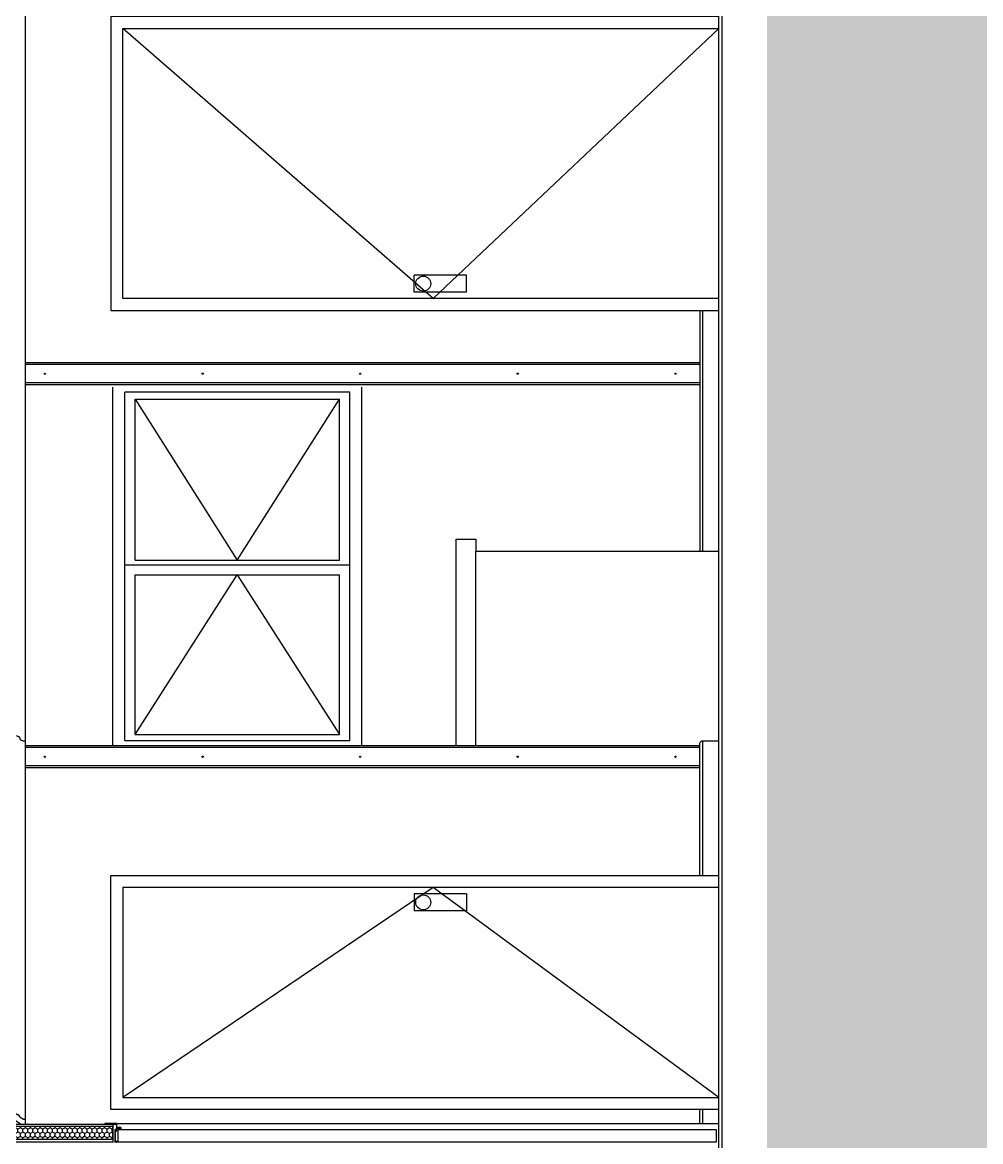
# Model space of a CAD drawing. Header units: inches. Extents: x 203 to 1065, y -1127 to 921.
# Drawn here: x 358.55 to 361.744, y 857.895 to 861.626 of the extents above; entities that cross this region are included whole.
import ezdxf

# ---------------------------------------------------------------- set-up
doc = ezdxf.new("R2010")
doc.units = ezdxf.units.IN
doc.header["$MEASUREMENT"] = 0
doc.linetypes.add('CONTINUA', pattern=[0])
for name, color, linetype in [('1-PLATEA', 3, 'Continuous'), ('CORTE MUROS', 4, 'CONTINUA'), ('CORTE PERFILES Y CERCHA', 3, 'CONTINUA'), ('CORTE PROY', 8, 'CONTINUA')]:
    doc.layers.add(name, color=color, linetype=linetype)

msp = doc.modelspace()

# ---------------------------------------------------------------- hatches: boundary and pattern name
at = {"linetype": 'ByBlock', "true_color": 0x139b48}
h = msp.add_hatch(color=114, dxfattribs=at)
h.dxf.hatch_style = 1
h.paths.add_polyline_path([(363.9322, 908.3504), (361.9322, 908.3504), (361.7822, 904.5916), (361.7822, 892.8156), (361.3322, 890.388), (361.3322, 878.612), (361.032, 864.9255), (361.032, 855.6775), (360.7822, 850.8905), (360.7822, 841.6425), (360.1822, 838.0559), (363.9322, 838.0559)])
at = {"layer": 'CORTE MUROS'}
h = msp.add_hatch(dxfattribs=at)
h.set_pattern_fill('HONEY', color=251, scale=0.003, angle=90, style=0)
h.set_pattern_definition([(90, (1579.140661, -1696.5921354), (-0.008248891935, 0.0142875), [0.009525, -0.01905]), (210, (1579.140661, -1696.5921354), (-0.00824889199, -0.014287499969), [0.009525, -0.01905]), (150, (1579.140661, -1696.5921354), (-0.016497783924, 3.1e-11), [-0.01905, 0.009525])])
h.paths.add_polyline_path([(358.473, 857.9458), (358.473, 857.9018), (358.8516, 857.9018), (358.8516, 857.9458)])

# ---------------------------------------------------------------- linework, layer by layer
at = {"layer": '1-PLATEA', "color": 4}
msp.add_line((360.882, 855.3638), (360.882, 863.0118), dxfattribs=at)
at = {"layer": 'CORTE MUROS'}
msp.add_line((358.8516, 857.9018), (358.8516, 857.9458), dxfattribs=at)
for points in [[(358.473, 857.9538), (358.8516, 857.9538), (358.8516, 857.8938), (358.473, 857.8938)], [(358.8516, 857.9458), (358.473, 857.9458)], [(358.8516, 857.9018), (358.473, 857.9018)]]:
    msp.add_lwpolyline(points, dxfattribs=at)
at = {"layer": 'CORTE PERFILES Y CERCHA', "color": 1}
msp.add_line((360.871, 855.4198), (360.871, 862.9538), dxfattribs=at)
at = {"layer": 'CORTE PERFILES Y CERCHA'}
msp.add_lwpolyline([(358.511, 857.9958), (358.511, 857.9767), (358.5466, 857.9538), (358.561, 857.9538), (358.561, 857.9687), (358.554, 857.9687), (358.5432, 857.976, 0.359853), (358.533, 857.9848), (358.5189, 857.9958)], format="xyb", close=True, dxfattribs=at)
for points in [[(358.8605, 857.8923), (358.8605, 857.8961), (358.86, 857.8966), (358.8605, 857.8971), (358.86, 857.8976), (358.8605, 857.8981), (358.86, 857.8986), (358.8605, 857.8991), (358.86, 857.8996), (358.8605, 857.9001), (358.86, 857.9006), (358.8605, 857.9011), (358.86, 857.9016), (358.8605, 857.9021), (358.86, 857.9026), (358.8605, 857.9031), (358.86, 857.9036), (358.8605, 857.9041), (358.86, 857.9046), (358.8605, 857.9051), (358.86, 857.9056), (358.8605, 857.9061), (358.86, 857.9066), (358.8605, 857.9071), (358.86, 857.9076), (358.8605, 857.9081), (358.8605, 857.9181), (358.86, 857.9186), (358.8605, 857.9191), (358.86, 857.9196), (358.8605, 857.9201), (358.86, 857.9206), (358.8605, 857.9211), (358.86, 857.9216), (358.8605, 857.9221), (358.86, 857.9226), (358.8605, 857.9231), (358.86, 857.9236), (358.8605, 857.9241), (358.86, 857.9246), (358.8605, 857.9251), (358.86, 857.9256), (358.8605, 857.9261), (358.86, 857.9266), (358.8605, 857.9271), (358.86, 857.9276), (358.8605, 857.9281), (358.86, 857.9286), (358.8605, 857.9291), (358.86, 857.9296), (358.8605, 857.9301), (358.8605, 857.9339), (358.8635, 857.9339), (358.8635, 857.9306, 0.414214), (358.8645, 857.9296), (358.865, 857.9296), (358.865, 857.9393, -0.414214), (358.866, 857.9403), (358.8705, 857.9403), (358.8705, 857.9378), (358.8727, 857.9378, 1), (358.8727, 857.939), (358.872, 857.939), (358.872, 857.9403), (358.8775, 857.9403), (358.8775, 857.939), (358.8769, 857.939, 1), (358.8769, 857.9378), (358.879, 857.9378), (358.879, 857.9408, 0.414214), (358.878, 857.9418), (358.866, 857.9418, -0.414214), (358.865, 857.9428), (358.865, 857.9553), (358.8638, 857.9553, -0.194303), (358.8625, 857.9558, -0.403853), (358.86, 857.9558, -0.403853), (358.8575, 857.9558, -0.403853), (358.855, 857.9558, -0.403853), (358.8525, 857.9558, -0.403853), (358.85, 857.9558, -0.403853), (358.8475, 857.9558, -0.403853), (358.845, 857.9558, -0.403853), (358.8425, 857.9558, -0.403853), (358.84, 857.9558, -0.403853), (358.8375, 857.9558, -0.403853), (358.835, 857.9558, -0.403853), (358.8325, 857.9558, -0.403853), (358.83, 857.9558, -0.403853), (358.8275, 857.9558, -0.194303), (358.8263, 857.9553), (358.825, 857.9553), (358.825, 857.9538), (358.835, 857.9538), (358.8508, 857.9538, -0.414214), (358.8518, 857.9528), (358.8518, 857.9484, 0.414214), (358.8524, 857.9478), (358.8524, 857.9478, 0.414214), (358.853, 857.9484), (358.853, 857.9538), (358.8585, 857.9538), (358.8585, 857.9518), (358.86, 857.9518), (358.86, 857.9528, -0.414214), (358.861, 857.9538), (358.8625, 857.9538, -0.414214), (358.8635, 857.9528), (358.8635, 857.9364, -0.414214), (358.8625, 857.9354), (358.8605, 857.9354), (358.8595, 857.9354, 0.414214), (358.8585, 857.9344), (358.8585, 857.8923)], [(358.853, 857.8923), (358.853, 857.8977, 0.414214), (358.8524, 857.8983), (358.8524, 857.8983, 0.414214), (358.8518, 857.8977), (358.8518, 857.8933, -0.414214)], [(358.865, 857.8908), (358.865, 857.8966), (358.8645, 857.8966, 0.414214), (358.8635, 857.8956), (358.8635, 857.8923)]]:
    msp.add_lwpolyline(points, format="xyb", dxfattribs=at)
msp.add_lwpolyline([(358.865, 857.9553), (360.871, 857.9553)], dxfattribs=at)
msp.add_lwpolyline([(358.8683, 857.9347), (358.8683, 857.8947), (360.864, 857.8947), (360.864, 857.9347)], close=True, dxfattribs=at)
at = {"layer": 'CORTE PROY', "color": 253, "ltscale": 0.5}
for p, q in [((358.561, 859.2307), (358.561, 862.9192)), ((359.8557, 860.727), (359.8557, 860.7838)), ((360.0307, 860.7838), (359.8557, 860.7838)), ((360.0307, 860.727), (360.0307, 860.7838)), ((360.0307, 860.727), (359.8557, 860.727)), ((360.808, 860.6662), (360.808, 859.8641)), ((360.8179, 859.8641), (360.8179, 860.6662)), ((360.808, 860.4858), (358.561, 860.4858)), ((360.808, 860.4248), (358.561, 860.4248)), ((358.8516, 859.2158), (358.8516, 860.4103)), ((358.8916, 859.2321), (358.8916, 860.3941)), ((359.6416, 860.3941), (358.8916, 860.3941)), ((359.6416, 859.2321), (359.6416, 860.3941)), ((359.6816, 859.2158), (359.6816, 860.4103)), ((358.9257, 859.8332), (358.9257, 860.3701)), ((358.9257, 860.3701), (359.6076, 860.3701)), ((358.9257, 860.3701), (359.2666, 859.8332)), ((359.2666, 859.8332), (359.6076, 860.3701)), ((359.6076, 859.8332), (359.6076, 860.3701)), ((358.9257, 859.8332), (359.6076, 859.8332)), ((358.8916, 859.8175), (359.6416, 859.8175)), ((358.9257, 859.2522), (358.9257, 859.7843)), ((358.9257, 859.7843), (359.6076, 859.7843)), ((358.9257, 859.2522), (359.2666, 859.7843)), ((359.2666, 859.7843), (359.6076, 859.2522)), ((359.6076, 859.2522), (359.6076, 859.7843)), ((358.8916, 859.2321), (359.6416, 859.2321)), ((358.9257, 859.2522), (359.6076, 859.2522))]:
    msp.add_line(p, q, dxfattribs=at)
at = {"layer": 'CORTE PROY', "ltscale": 0.5}
for p, q in [((358.561, 857.9687), (358.561, 859.2307)), ((360.8179, 858.782), (360.8179, 859.2318)), ((360.808, 859.2088), (358.561, 859.2088)), ((360.808, 858.782), (360.808, 859.2238)), ((360.808, 859.1478), (358.561, 859.1478)), ((359.8557, 858.7212), (359.8557, 858.6645)), ((360.0307, 858.7212), (359.8557, 858.7212)), ((360.0307, 858.7212), (360.0307, 858.6645)), ((360.0307, 858.6645), (359.8557, 858.6645)), ((360.808, 857.9553), (360.808, 858.0019)), ((360.8179, 857.9553), (360.8179, 858.0019))]:
    msp.add_line(p, q, dxfattribs=at)
at = {"layer": 'CORTE PROY', "color": 253, "ltscale": 0.5}
for points in [[(360.871, 861.6464), (358.845, 861.6464), (358.845, 860.6662), (360.871, 860.6662)], [(360.871, 860.7063), (358.8851, 860.7063), (358.8851, 861.6063), (360.871, 861.6063)], [(360.871, 861.6063), (359.9196, 860.7063), (358.8851, 861.6063)], [(358.561, 860.4928), (360.808, 860.4928)], [(360.808, 860.4178), (358.561, 860.4178)]]:
    msp.add_lwpolyline(points, dxfattribs=at)
at = {"layer": 'CORTE PROY', "color": 253}
for points in [[(359.996, 859.2158), (359.996, 859.9036), (360.061, 859.9036), (360.061, 859.8641)], [(360.061, 859.2158), (360.061, 859.8641), (360.871, 859.8641), (360.871, 859.8641)]]:
    msp.add_lwpolyline(points, dxfattribs=at)
at = {"layer": 'CORTE PROY', "ltscale": 0.5}
for points in [[(358.561, 859.2158), (358.561, 859.2307), (358.554, 859.2307, -0.278398), (358.5432, 859.238, 0.359853), (358.533, 859.2468, -0.263671), (358.5189, 859.2578), (358.511, 859.2578), (358.511, 859.2387)], [(360.808, 859.2158), (360.808, 859.2158), (360.808, 859.2238, -0.355123), (360.8179, 859.2318), (360.871, 859.2318)]]:
    msp.add_lwpolyline(points, format="xyb", dxfattribs=at)
for points in [[(358.561, 859.2158), (360.808, 859.2158)], [(360.808, 859.1408), (358.561, 859.1408)], [(360.871, 858.0019), (358.845, 858.0019), (358.845, 858.782), (360.871, 858.782)], [(360.871, 858.742), (358.8851, 858.742), (358.8851, 858.042), (360.871, 858.042)], [(360.871, 858.042), (359.9196, 858.742), (358.8851, 858.042)]]:
    msp.add_lwpolyline(points, dxfattribs=at)
at = {"layer": 'CORTE PROY', "color": 253, "ltscale": 0.5}
for centre, radius in [((359.8861, 860.7554), 0.025), ((358.625, 860.4553), 0.002), ((359.151, 860.4553), 0.002), ((359.676, 860.4553), 0.002), ((360.201, 860.4553), 0.002), ((360.727, 860.4553), 0.002)]:
    msp.add_circle(centre, radius, dxfattribs=at)
at = {"layer": 'CORTE PROY', "ltscale": 0.5}
for centre, radius in [((358.625, 859.1783), 0.002), ((359.151, 859.1783), 0.002), ((359.676, 859.1783), 0.002), ((360.201, 859.1783), 0.002), ((360.727, 859.1783), 0.002), ((359.8861, 858.6929), 0.025)]:
    msp.add_circle(centre, radius, dxfattribs=at)

doc.saveas('drawing.dxf')
